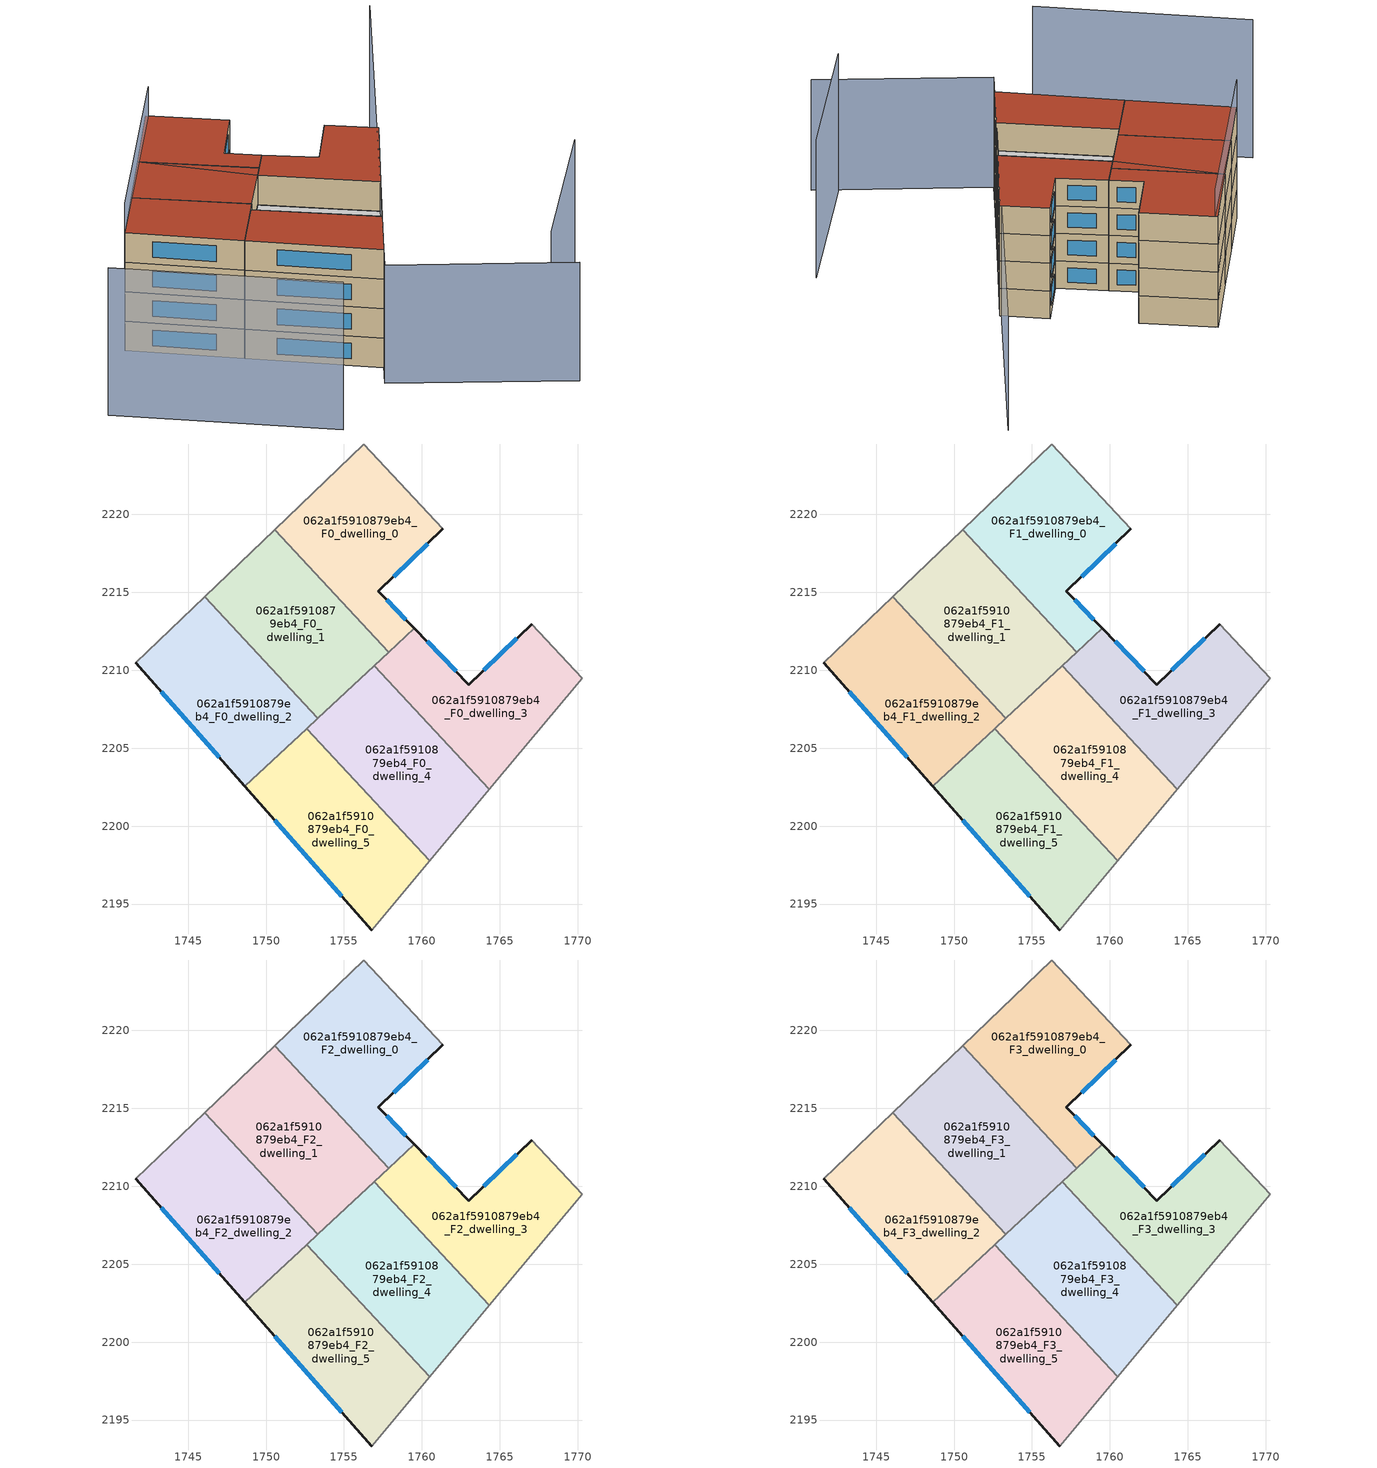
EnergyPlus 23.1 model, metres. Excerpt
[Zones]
062a1f5910879eb4_F0_dwelling_0
 floor ground (EU_floor_Construction): 1756.27,2224.52 1761.35,2219.06 1757.21,2215.08 1759.52,2212.7 1757.87,2211.16 1750.54,2219.02 z0
 wall outside (EU_wall_Construction): 1759.52,2212.7 1757.21,2215.08 1761.35,2219.06 z0:3
 wall adiabatic (EU_wall_Construction): 1761.35,2219.06 1756.27,2224.52 1750.54,2219.02 z0:3
 wall to 062a1f5910879eb4_F0_dwelling_3 (EU_wall_Construction): 1757.87,2211.16 1759.52,2212.7 z0:3
 wall to 062a1f5910879eb4_F0_dwelling_1 (EU_wall_Construction): 1750.54,2219.02 1757.87,2211.16 z0:3
 window (EU_Window_Construction): 1758.18,2216.01 1760.38,2218.13 / 1758.98,2213.25 1757.75,2214.52 z0.7:2.3
062a1f5910879eb4_F0_dwelling_1
 floor ground (EU_floor_Construction): 1750.54,2219.02 1757.87,2211.16 1753.33,2206.92 1746.06,2214.72 z0
 wall adiabatic (EU_wall_Construction): 1750.54,2219.02 1746.06,2214.72 z0:3
 wall to 062a1f5910879eb4_F0_dwelling_2 (EU_wall_Construction): 1746.06,2214.72 1753.33,2206.92 z0:3
 wall to 062a1f5910879eb4_F0_dwelling_4 (EU_wall_Construction): 1753.33,2206.92 1756.94,2210.29 z0:3
 wall to 062a1f5910879eb4_F0_dwelling_3 (EU_wall_Construction): 1756.94,2210.29 1757.87,2211.16 z0:3
062a1f5910879eb4_F0_dwelling_2
 floor ground (EU_floor_Construction): 1746.06,2214.72 1753.33,2206.92 1748.64,2202.55 1741.64,2210.48 z0
 wall outside (EU_wall_Construction): 1741.64,2210.48 1748.64,2202.55 z0:3
 wall adiabatic (EU_wall_Construction): 1746.06,2214.72 1741.64,2210.48 z0:3
 wall to 062a1f5910879eb4_F0_dwelling_5 (EU_wall_Construction): 1748.64,2202.55 1752.6,2206.24 z0:3
 wall to 062a1f5910879eb4_F0_dwelling_4 (EU_wall_Construction): 1752.6,2206.24 1753.33,2206.92 z0:3
 window (EU_Window_Construction): 1743.28,2208.62 1747,2204.41 z0.7:2.3
062a1f5910879eb4_F0_dwelling_3
 floor ground (EU_floor_Construction): 1767.05,2212.96 1770.29,2209.48 1764.33,2202.36 1756.94,2210.29 1759.52,2212.7 1763.02,2209.08 z0
 wall outside (EU_wall_Construction): 1767.05,2212.96 1763.02,2209.08 1759.52,2212.7 z0:3
 wall adiabatic (EU_wall_Construction): 1764.33,2202.36 1770.29,2209.48 1767.05,2212.96 z0:3
 wall to 062a1f5910879eb4_F0_dwelling_4 (EU_wall_Construction): 1756.94,2210.29 1764.33,2202.36 z0:3
 window (EU_Window_Construction): 1762.2,2209.93 1760.34,2211.85 / 1766.1,2212.05 1763.96,2209.99 z0.7:2.3
062a1f5910879eb4_F0_dwelling_4
 floor ground (EU_floor_Construction): 1756.94,2210.29 1764.33,2202.36 1760.49,2197.78 1752.6,2206.24 z0
 wall adiabatic (EU_wall_Construction): 1760.49,2197.78 1764.33,2202.36 z0:3
 wall to 062a1f5910879eb4_F0_dwelling_5 (EU_wall_Construction): 1752.6,2206.24 1760.49,2197.78 z0:3
062a1f5910879eb4_F0_dwelling_5
 floor ground (EU_floor_Construction): 1752.6,2206.24 1760.49,2197.78 1756.78,2193.33 1748.64,2202.55 z0
 wall outside (EU_wall_Construction): 1748.64,2202.55 1756.78,2193.33 z0:3
 wall adiabatic (EU_wall_Construction): 1756.78,2193.33 1760.49,2197.78 z0:3
 window (EU_Window_Construction): 1750.55,2200.39 1754.87,2195.5 z0.7:2.3
062a1f5910879eb4_F1_dwelling_0
 floor to 062a1f5910879eb4_F0_dwelling_0 (EU_floor_Construction): 1756.27,2224.52 1761.35,2219.06 1757.21,2215.08 1759.52,2212.7 1757.87,2211.16 1750.54,2219.02 z3
 wall outside (EU_wall_Construction): 1759.52,2212.7 1757.21,2215.08 1761.35,2219.06 z3:6
 wall adiabatic (EU_wall_Construction): 1761.35,2219.06 1756.27,2224.52 1750.54,2219.02 z3:6
 wall to 062a1f5910879eb4_F1_dwelling_3 (EU_wall_Construction): 1757.87,2211.16 1759.52,2212.7 z3:6
 wall to 062a1f5910879eb4_F1_dwelling_1 (EU_wall_Construction): 1750.54,2219.02 1757.87,2211.16 z3:6
 window (EU_Window_Construction): 1758.18,2216.01 1760.38,2218.13 / 1758.98,2213.25 1757.75,2214.52 z3.7:5.3
062a1f5910879eb4_F1_dwelling_1
 floor to 062a1f5910879eb4_F0_dwelling_1 (EU_floor_Construction): 1750.54,2219.02 1756.94,2210.29 1753.33,2206.92 1746.06,2214.72 z3; 1750.54,2219.02 1757.87,2211.16 1756.94,2210.29 z3
 wall adiabatic (EU_wall_Construction): 1750.54,2219.02 1746.06,2214.72 z3:6
 wall to 062a1f5910879eb4_F1_dwelling_2 (EU_wall_Construction): 1746.06,2214.72 1753.33,2206.92 z3:6
 wall to 062a1f5910879eb4_F1_dwelling_4 (EU_wall_Construction): 1753.33,2206.92 1756.94,2210.29 z3:6
 wall to 062a1f5910879eb4_F1_dwelling_3 (EU_wall_Construction): 1756.94,2210.29 1757.87,2211.16 z3:6
062a1f5910879eb4_F1_dwelling_2
 floor to 062a1f5910879eb4_F0_dwelling_2 (EU_floor_Construction): 1746.06,2214.72 1753.33,2206.92 1748.64,2202.55 1741.64,2210.48 z3
 wall outside (EU_wall_Construction): 1741.64,2210.48 1748.64,2202.55 z3:6
 wall adiabatic (EU_wall_Construction): 1746.06,2214.72 1741.64,2210.48 z3:6
 wall to 062a1f5910879eb4_F1_dwelling_5 (EU_wall_Construction): 1748.64,2202.55 1752.6,2206.24 z3:6
 wall to 062a1f5910879eb4_F1_dwelling_4 (EU_wall_Construction): 1752.6,2206.24 1753.33,2206.92 z3:6
 window (EU_Window_Construction): 1743.28,2208.62 1747,2204.41 z3.7:5.3
062a1f5910879eb4_F1_dwelling_3
 floor to 062a1f5910879eb4_F0_dwelling_3 (EU_floor_Construction): 1767.05,2212.96 1770.29,2209.48 1764.33,2202.36 1756.94,2210.29 1759.52,2212.7 1763.02,2209.08 z3
 wall outside (EU_wall_Construction): 1767.05,2212.96 1763.02,2209.08 1759.52,2212.7 z3:6
 wall adiabatic (EU_wall_Construction): 1764.33,2202.36 1770.29,2209.48 1767.05,2212.96 z3:6
 wall to 062a1f5910879eb4_F1_dwelling_4 (EU_wall_Construction): 1756.94,2210.29 1764.33,2202.36 z3:6
 window (EU_Window_Construction): 1762.2,2209.93 1760.34,2211.85 / 1766.1,2212.05 1763.96,2209.99 z3.7:5.3
062a1f5910879eb4_F1_dwelling_4
 floor to 062a1f5910879eb4_F0_dwelling_4 (EU_floor_Construction): 1756.94,2210.29 1764.33,2202.36 1760.49,2197.78 1752.6,2206.24 z3
 wall adiabatic (EU_wall_Construction): 1760.49,2197.78 1764.33,2202.36 z3:6
 wall to 062a1f5910879eb4_F1_dwelling_5 (EU_wall_Construction): 1752.6,2206.24 1760.49,2197.78 z3:6
062a1f5910879eb4_F1_dwelling_5
 floor to 062a1f5910879eb4_F0_dwelling_5 (EU_floor_Construction): 1752.6,2206.24 1760.49,2197.78 1756.78,2193.33 1748.64,2202.55 z3
 wall outside (EU_wall_Construction): 1748.64,2202.55 1756.78,2193.33 z3:6
 wall adiabatic (EU_wall_Construction): 1756.78,2193.33 1760.49,2197.78 z3:6
 window (EU_Window_Construction): 1750.55,2200.39 1754.87,2195.5 z3.7:5.3
062a1f5910879eb4_F2_dwelling_0
 floor to 062a1f5910879eb4_F1_dwelling_0 (EU_floor_Construction): 1756.27,2224.52 1761.35,2219.06 1757.21,2215.08 1759.52,2212.7 1757.87,2211.16 1750.54,2219.02 z6
 wall outside (EU_wall_Construction): 1759.52,2212.7 1757.21,2215.08 1761.35,2219.06 z6:9
 wall adiabatic (EU_wall_Construction): 1761.35,2219.06 1756.27,2224.52 1750.54,2219.02 z6:9
 wall to 062a1f5910879eb4_F2_dwelling_3 (EU_wall_Construction): 1757.87,2211.16 1759.52,2212.7 z6:9
 wall to 062a1f5910879eb4_F2_dwelling_1 (EU_wall_Construction): 1750.54,2219.02 1757.87,2211.16 z6:9
 window (EU_Window_Construction): 1758.18,2216.01 1760.38,2218.13 / 1758.98,2213.25 1757.75,2214.52 z6.7:8.3
062a1f5910879eb4_F2_dwelling_1
 floor to 062a1f5910879eb4_F1_dwelling_1 (EU_floor_Construction): 1750.54,2219.02 1756.94,2210.29 1753.33,2206.92 1746.06,2214.72 z6; 1750.54,2219.02 1757.87,2211.16 1756.94,2210.29 z6
 wall adiabatic (EU_wall_Construction): 1750.54,2219.02 1746.06,2214.72 z6:9
 wall to 062a1f5910879eb4_F2_dwelling_2 (EU_wall_Construction): 1746.06,2214.72 1753.33,2206.92 z6:9
 wall to 062a1f5910879eb4_F2_dwelling_4 (EU_wall_Construction): 1753.33,2206.92 1756.94,2210.29 z6:9
 wall to 062a1f5910879eb4_F2_dwelling_3 (EU_wall_Construction): 1756.94,2210.29 1757.87,2211.16 z6:9
062a1f5910879eb4_F2_dwelling_2
 floor to 062a1f5910879eb4_F1_dwelling_2 (EU_floor_Construction): 1746.06,2214.72 1753.33,2206.92 1748.64,2202.55 1741.64,2210.48 z6
 wall outside (EU_wall_Construction): 1741.64,2210.48 1748.64,2202.55 z6:9
 wall adiabatic (EU_wall_Construction): 1746.06,2214.72 1741.64,2210.48 z6:9
 wall to 062a1f5910879eb4_F2_dwelling_5 (EU_wall_Construction): 1748.64,2202.55 1752.6,2206.24 z6:9
 wall to 062a1f5910879eb4_F2_dwelling_4 (EU_wall_Construction): 1752.6,2206.24 1753.33,2206.92 z6:9
 window (EU_Window_Construction): 1743.28,2208.62 1747,2204.41 z6.7:8.3
062a1f5910879eb4_F2_dwelling_3
 floor to 062a1f5910879eb4_F1_dwelling_3 (EU_floor_Construction): 1767.05,2212.96 1770.29,2209.48 1764.33,2202.36 1756.94,2210.29 1759.52,2212.7 1763.02,2209.08 z6
 wall outside (EU_wall_Construction): 1767.05,2212.96 1763.02,2209.08 1759.52,2212.7 z6:9
 wall adiabatic (EU_wall_Construction): 1764.33,2202.36 1770.29,2209.48 1767.05,2212.96 z6:9
 wall to 062a1f5910879eb4_F2_dwelling_4 (EU_wall_Construction): 1756.94,2210.29 1764.33,2202.36 z6:9
 window (EU_Window_Construction): 1762.2,2209.93 1760.34,2211.85 / 1766.1,2212.05 1763.96,2209.99 z6.7:8.3
062a1f5910879eb4_F2_dwelling_4
 floor to 062a1f5910879eb4_F1_dwelling_4 (EU_floor_Construction): 1756.94,2210.29 1764.33,2202.36 1760.49,2197.78 1752.6,2206.24 z6
 wall adiabatic (EU_wall_Construction): 1760.49,2197.78 1764.33,2202.36 z6:9
 wall to 062a1f5910879eb4_F2_dwelling_5 (EU_wall_Construction): 1752.6,2206.24 1760.49,2197.78 z6:9
062a1f5910879eb4_F2_dwelling_5
 floor to 062a1f5910879eb4_F1_dwelling_5 (EU_floor_Construction): 1752.6,2206.24 1760.49,2197.78 1756.78,2193.33 1748.64,2202.55 z6
 wall outside (EU_wall_Construction): 1748.64,2202.55 1756.78,2193.33 z6:9
 wall adiabatic (EU_wall_Construction): 1756.78,2193.33 1760.49,2197.78 z6:9
 window (EU_Window_Construction): 1750.55,2200.39 1754.87,2195.5 z6.7:8.3
062a1f5910879eb4_F3_dwelling_0
 floor to 062a1f5910879eb4_F2_dwelling_0 (EU_floor_Construction): 1756.27,2224.52 1761.35,2219.06 1757.21,2215.08 1759.52,2212.7 1757.87,2211.16 1750.54,2219.02 z9
 wall outside (EU_wall_Construction): 1759.52,2212.7 1757.21,2215.08 1761.35,2219.06 z9:12
 wall adiabatic (EU_wall_Construction): 1761.35,2219.06 1756.27,2224.52 1750.54,2219.02 z9:12
 wall to 062a1f5910879eb4_F3_dwelling_3 (EU_wall_Construction): 1757.87,2211.16 1759.52,2212.7 z9:12
 wall to 062a1f5910879eb4_F3_dwelling_1 (EU_wall_Construction): 1750.54,2219.02 1757.87,2211.16 z9:12
 window (EU_Window_Construction): 1758.18,2216.01 1760.38,2218.13 / 1758.98,2213.25 1757.75,2214.52 z9.7:11.3
 roof outside (EU_roof_Construction): 1759.52,2212.7 1757.21,2215.08 1761.35,2219.06 1756.27,2224.52 1750.54,2219.02 1757.87,2211.16 z12
062a1f5910879eb4_F3_dwelling_1
 floor to 062a1f5910879eb4_F2_dwelling_1 (EU_floor_Construction): 1750.54,2219.02 1756.94,2210.29 1753.33,2206.92 1746.06,2214.72 z9; 1750.54,2219.02 1757.87,2211.16 1756.94,2210.29 z9
 wall adiabatic (EU_wall_Construction): 1750.54,2219.02 1746.06,2214.72 z9:12
 wall to 062a1f5910879eb4_F3_dwelling_2 (EU_wall_Construction): 1746.06,2214.72 1753.33,2206.92 z9:12
 wall to 062a1f5910879eb4_F3_dwelling_4 (EU_wall_Construction): 1753.33,2206.92 1756.94,2210.29 z9:12
 wall to 062a1f5910879eb4_F3_dwelling_3 (EU_wall_Construction): 1756.94,2210.29 1757.87,2211.16 z9:12
 roof outside (EU_roof_Construction): 1757.87,2211.16 1750.54,2219.02 1756.94,2210.29 z12; 1756.94,2210.29 1750.54,2219.02 1746.06,2214.72 1753.33,2206.92 z12
062a1f5910879eb4_F3_dwelling_2
 floor to 062a1f5910879eb4_F2_dwelling_2 (EU_floor_Construction): 1746.06,2214.72 1753.33,2206.92 1748.64,2202.55 1741.64,2210.48 z9
 wall outside (EU_wall_Construction): 1741.64,2210.48 1748.64,2202.55 z9:12
 wall adiabatic (EU_wall_Construction): 1746.06,2214.72 1741.64,2210.48 z9:12
 wall to 062a1f5910879eb4_F3_dwelling_5 (EU_wall_Construction): 1748.64,2202.55 1752.6,2206.24 z9:12
 wall to 062a1f5910879eb4_F3_dwelling_4 (EU_wall_Construction): 1752.6,2206.24 1753.33,2206.92 z9:12
 window (EU_Window_Construction): 1743.28,2208.62 1747,2204.41 z9.7:11.3
 roof outside (EU_roof_Construction): 1753.33,2206.92 1746.06,2214.72 1741.64,2210.48 1748.64,2202.55 z12
062a1f5910879eb4_F3_dwelling_3
 floor to 062a1f5910879eb4_F2_dwelling_3 (EU_floor_Construction): 1767.05,2212.96 1770.29,2209.48 1764.33,2202.36 1756.94,2210.29 1759.52,2212.7 1763.02,2209.08 z9
 wall outside (EU_wall_Construction): 1767.05,2212.96 1763.02,2209.08 1759.52,2212.7 z9:12
 wall adiabatic (EU_wall_Construction): 1764.33,2202.36 1770.29,2209.48 1767.05,2212.96 z9:12
 wall to 062a1f5910879eb4_F3_dwelling_4 (EU_wall_Construction): 1756.94,2210.29 1764.33,2202.36 z9:12
 window (EU_Window_Construction): 1762.2,2209.93 1760.34,2211.85 / 1766.1,2212.05 1763.96,2209.99 z9.7:11.3
 roof outside (EU_roof_Construction): 1764.33,2202.36 1770.29,2209.48 1767.05,2212.96 1763.02,2209.08 1759.52,2212.7 1756.94,2210.29 z12
062a1f5910879eb4_F3_dwelling_4
 floor to 062a1f5910879eb4_F2_dwelling_4 (EU_floor_Construction): 1756.94,2210.29 1764.33,2202.36 1760.49,2197.78 1752.6,2206.24 z9
 wall adiabatic (EU_wall_Construction): 1760.49,2197.78 1764.33,2202.36 z9:12
 wall to 062a1f5910879eb4_F3_dwelling_5 (EU_wall_Construction): 1752.6,2206.24 1760.49,2197.78 z9:12
062a1f5910879eb4_F3_dwelling_5
 floor to 062a1f5910879eb4_F2_dwelling_5 (EU_floor_Construction): 1752.6,2206.24 1760.49,2197.78 1756.78,2193.33 1748.64,2202.55 z9
 wall outside (EU_wall_Construction): 1748.64,2202.55 1756.78,2193.33 z9:12
 wall adiabatic (EU_wall_Construction): 1756.78,2193.33 1760.49,2197.78 z9:12
 window (EU_Window_Construction): 1750.55,2200.39 1754.87,2195.5 z9.7:11.3
 roof outside (EU_roof_Construction): 1756.78,2193.33 1760.49,2197.78 1752.6,2206.24 1748.64,2202.55 z12
shading: 1766.56,2182.25 1778.54,2192.84 / 1733.23,2203.11 1747.07,2187.61 / 1756.47,2224.31 1741.64,2210.48 z0:15; 1768.28,2180.39 1755.07,2191.27 / 1755.07,2191.27 1783.56,2225.84 z0:12
[Building]
EU S2 Campaign: North Axis=0; Terrain=City; Solar Distribution=FullExterior
[Site:Location]
Budapest.Ferenc.Liszt.Intl.AP: Latitude=47.437; Longitude=19.256; Time Zone=1; Elevation=185
[SizingPeriod:WeatherFileDays]
AnnualSizingPeriod: Begin Month=1; Begin Day of Month=1; End Month=12; End Day of Month=31; Day of Week for Start Day=Monday; Use Weather File Daylight Saving Period=No; Use Weather File Rain and Snow Indicators=No
[MATERIAL]
EU_InternalMass_Material: Roughness=MediumRough; Thickness=0.1; Conductivity=1; Density=1800; Specific Heat=900; Thermal Absorptance=0.9; Solar Absorptance=0.7; Visible Absorptance=0.7
[MATERIAL:NOMASS] Roughness=MediumRough; Thermal Absorptance=0.9; Solar Absorptance=0.7; Visible Absorptance=0.7
Name | Thermal Resistance
EU_wall_NoMass | 0.832559
EU_roof_NoMass | 1.39638
EU_floor_NoMass | 0.872794
[WINDOWMATERIAL:SIMPLEGLAZINGSYSTEM]
EU_Window_SimpleGlazing: UFactor=2.79869; Solar Heat Gain Coefficient=0.75; Visible Transmittance=0.75
[CONSTRUCTION]
EU_wall_Construction: EU_wall_NoMass
EU_roof_Construction: EU_roof_NoMass
EU_floor_Construction: EU_floor_NoMass
EU_Window_Construction: EU_Window_SimpleGlazing
EU_InternalMass_Construction: EU_InternalMass_Material
[ZONE] Type=1; Multiplier=1; Ceiling Height=autocalculate; Floor Area=autocalculate; Part of Total Floor Area=Yes
Name | Volume
062a1f5910879eb4_F0_dwelling_0; 062a1f5910879eb4_F1_dwelling_0; 062a1f5910879eb4_F2_dwelling_0; 062a1f5910879eb4_F3_dwelling_0; 062a1f5910879eb4_F0_dwelling_4; 062a1f5910879eb4_F1_dwelling_4; 062a1f5910879eb4_F2_dwelling_4; 062a1f5910879eb4_F3_dwelling_4 | 199.56
062a1f5910879eb4_F0_dwelling_1; 062a1f5910879eb4_F1_dwelling_1; 062a1f5910879eb4_F2_dwelling_1; 062a1f5910879eb4_F3_dwelling_1 | 199.563
062a1f5910879eb4_F0_dwelling_2 | 199.554
062a1f5910879eb4_F1_dwelling_2; 062a1f5910879eb4_F2_dwelling_2; 062a1f5910879eb4_F3_dwelling_2 | 199.553
062a1f5910879eb4_F0_dwelling_3; 062a1f5910879eb4_F1_dwelling_3; 062a1f5910879eb4_F2_dwelling_3; 062a1f5910879eb4_F3_dwelling_3 | 199.571
062a1f5910879eb4_F0_dwelling_5; 062a1f5910879eb4_F1_dwelling_5; 062a1f5910879eb4_F2_dwelling_5; 062a1f5910879eb4_F3_dwelling_5 | 199.559
[INTERNALMASS] Construction=EU_InternalMass_Construction
Name | Zone or ZoneList | Surface Area
062a1f5910879eb4_F0_dwelling_0_EU_InternalMass | 062a1f5910879eb4_F0_dwelling_0 | 66.5205
062a1f5910879eb4_F0_dwelling_1_EU_InternalMass | 062a1f5910879eb4_F0_dwelling_1 | 66.5221
062a1f5910879eb4_F0_dwelling_2_EU_InternalMass | 062a1f5910879eb4_F0_dwelling_2 | 66.5179
062a1f5910879eb4_F0_dwelling_3_EU_InternalMass | 062a1f5910879eb4_F0_dwelling_3 | 66.5247
062a1f5910879eb4_F0_dwelling_4_EU_InternalMass | 062a1f5910879eb4_F0_dwelling_4 | 66.5215
062a1f5910879eb4_F0_dwelling_5_EU_InternalMass | 062a1f5910879eb4_F0_dwelling_5 | 66.5194
062a1f5910879eb4_F1_dwelling_0_EU_InternalMass | 062a1f5910879eb4_F1_dwelling_0 | 66.5205
062a1f5910879eb4_F1_dwelling_1_EU_InternalMass | 062a1f5910879eb4_F1_dwelling_1 | 66.5221
062a1f5910879eb4_F1_dwelling_2_EU_InternalMass | 062a1f5910879eb4_F1_dwelling_2 | 66.5179
062a1f5910879eb4_F1_dwelling_3_EU_InternalMass | 062a1f5910879eb4_F1_dwelling_3 | 66.5247
062a1f5910879eb4_F1_dwelling_4_EU_InternalMass | 062a1f5910879eb4_F1_dwelling_4 | 66.5215
062a1f5910879eb4_F1_dwelling_5_EU_InternalMass | 062a1f5910879eb4_F1_dwelling_5 | 66.5194
062a1f5910879eb4_F2_dwelling_0_EU_InternalMass | 062a1f5910879eb4_F2_dwelling_0 | 66.5205
062a1f5910879eb4_F2_dwelling_1_EU_InternalMass | 062a1f5910879eb4_F2_dwelling_1 | 66.5221
062a1f5910879eb4_F2_dwelling_2_EU_InternalMass | 062a1f5910879eb4_F2_dwelling_2 | 66.5179
062a1f5910879eb4_F2_dwelling_3_EU_InternalMass | 062a1f5910879eb4_F2_dwelling_3 | 66.5247
062a1f5910879eb4_F2_dwelling_4_EU_InternalMass | 062a1f5910879eb4_F2_dwelling_4 | 66.5215
062a1f5910879eb4_F2_dwelling_5_EU_InternalMass | 062a1f5910879eb4_F2_dwelling_5 | 66.5194
062a1f5910879eb4_F3_dwelling_0_EU_InternalMass | 062a1f5910879eb4_F3_dwelling_0 | 66.5205
062a1f5910879eb4_F3_dwelling_1_EU_InternalMass | 062a1f5910879eb4_F3_dwelling_1 | 66.5221
062a1f5910879eb4_F3_dwelling_2_EU_InternalMass | 062a1f5910879eb4_F3_dwelling_2 | 66.5179
062a1f5910879eb4_F3_dwelling_3_EU_InternalMass | 062a1f5910879eb4_F3_dwelling_3 | 66.5247
062a1f5910879eb4_F3_dwelling_4_EU_InternalMass | 062a1f5910879eb4_F3_dwelling_4 | 66.5215
062a1f5910879eb4_F3_dwelling_5_EU_InternalMass | 062a1f5910879eb4_F3_dwelling_5 | 66.5194
[OTHEREQUIPMENT] Fuel Type=Electricity; Design Level Calculation Method=Watts/Area; Power per Zone Floor Area=1; Fraction Latent=0; Fraction Radiant=0; Fraction Lost=0; Carbon Dioxide Generation Rate=0; EndUse Subcategory=EU_Step8_InternalGains
Name | Zone or ZoneList or Space or SpaceList | Schedule
EU_Step8_InternalGain_062a1f5910879eb4_F0_dwelling_0_f000 | 062a1f5910879eb4_F0_dwelling_0 | EU_Step8_GainSchedule_062a1f5910879eb4_F0_dwelling_0_f000
EU_Step8_InternalGain_062a1f5910879eb4_F0_dwelling_1_f000 | 062a1f5910879eb4_F0_dwelling_1 | EU_Step8_GainSchedule_062a1f5910879eb4_F0_dwelling_1_f000
EU_Step8_InternalGain_062a1f5910879eb4_F0_dwelling_2_f000 | 062a1f5910879eb4_F0_dwelling_2 | EU_Step8_GainSchedule_062a1f5910879eb4_F0_dwelling_2_f000
EU_Step8_InternalGain_062a1f5910879eb4_F0_dwelling_3_f000 | 062a1f5910879eb4_F0_dwelling_3 | EU_Step8_GainSchedule_062a1f5910879eb4_F0_dwelling_3_f000
EU_Step8_InternalGain_062a1f5910879eb4_F0_dwelling_4_f000 | 062a1f5910879eb4_F0_dwelling_4 | EU_Step8_GainSchedule_062a1f5910879eb4_F0_dwelling_4_f000
EU_Step8_InternalGain_062a1f5910879eb4_F0_dwelling_5_f000 | 062a1f5910879eb4_F0_dwelling_5 | EU_Step8_GainSchedule_062a1f5910879eb4_F0_dwelling_5_f000
EU_Step8_InternalGain_062a1f5910879eb4_F1_dwelling_0_f000 | 062a1f5910879eb4_F1_dwelling_0 | EU_Step8_GainSchedule_062a1f5910879eb4_F1_dwelling_0_f000
EU_Step8_InternalGain_062a1f5910879eb4_F1_dwelling_1_f000 | 062a1f5910879eb4_F1_dwelling_1 | EU_Step8_GainSchedule_062a1f5910879eb4_F1_dwelling_1_f000
EU_Step8_InternalGain_062a1f5910879eb4_F1_dwelling_2_f000 | 062a1f5910879eb4_F1_dwelling_2 | EU_Step8_GainSchedule_062a1f5910879eb4_F1_dwelling_2_f000
EU_Step8_InternalGain_062a1f5910879eb4_F1_dwelling_3_f000 | 062a1f5910879eb4_F1_dwelling_3 | EU_Step8_GainSchedule_062a1f5910879eb4_F1_dwelling_3_f000
EU_Step8_InternalGain_062a1f5910879eb4_F1_dwelling_4_f000 | 062a1f5910879eb4_F1_dwelling_4 | EU_Step8_GainSchedule_062a1f5910879eb4_F1_dwelling_4_f000
EU_Step8_InternalGain_062a1f5910879eb4_F1_dwelling_5_f000 | 062a1f5910879eb4_F1_dwelling_5 | EU_Step8_GainSchedule_062a1f5910879eb4_F1_dwelling_5_f000
EU_Step8_InternalGain_062a1f5910879eb4_F2_dwelling_0_f000 | 062a1f5910879eb4_F2_dwelling_0 | EU_Step8_GainSchedule_062a1f5910879eb4_F2_dwelling_0_f000
EU_Step8_InternalGain_062a1f5910879eb4_F2_dwelling_1_f000 | 062a1f5910879eb4_F2_dwelling_1 | EU_Step8_GainSchedule_062a1f5910879eb4_F2_dwelling_1_f000
EU_Step8_InternalGain_062a1f5910879eb4_F2_dwelling_2_f000 | 062a1f5910879eb4_F2_dwelling_2 | EU_Step8_GainSchedule_062a1f5910879eb4_F2_dwelling_2_f000
EU_Step8_InternalGain_062a1f5910879eb4_F2_dwelling_3_f000 | 062a1f5910879eb4_F2_dwelling_3 | EU_Step8_GainSchedule_062a1f5910879eb4_F2_dwelling_3_f000
EU_Step8_InternalGain_062a1f5910879eb4_F2_dwelling_4_f000 | 062a1f5910879eb4_F2_dwelling_4 | EU_Step8_GainSchedule_062a1f5910879eb4_F2_dwelling_4_f000
EU_Step8_InternalGain_062a1f5910879eb4_F2_dwelling_5_f000 | 062a1f5910879eb4_F2_dwelling_5 | EU_Step8_GainSchedule_062a1f5910879eb4_F2_dwelling_5_f000
EU_Step8_InternalGain_062a1f5910879eb4_F3_dwelling_0_f000 | 062a1f5910879eb4_F3_dwelling_0 | EU_Step8_GainSchedule_062a1f5910879eb4_F3_dwelling_0_f000
EU_Step8_InternalGain_062a1f5910879eb4_F3_dwelling_1_f000 | 062a1f5910879eb4_F3_dwelling_1 | EU_Step8_GainSchedule_062a1f5910879eb4_F3_dwelling_1_f000
EU_Step8_InternalGain_062a1f5910879eb4_F3_dwelling_2_f000 | 062a1f5910879eb4_F3_dwelling_2 | EU_Step8_GainSchedule_062a1f5910879eb4_F3_dwelling_2_f000
EU_Step8_InternalGain_062a1f5910879eb4_F3_dwelling_3_f000 | 062a1f5910879eb4_F3_dwelling_3 | EU_Step8_GainSchedule_062a1f5910879eb4_F3_dwelling_3_f000
EU_Step8_InternalGain_062a1f5910879eb4_F3_dwelling_4_f000 | 062a1f5910879eb4_F3_dwelling_4 | EU_Step8_GainSchedule_062a1f5910879eb4_F3_dwelling_4_f000
EU_Step8_InternalGain_062a1f5910879eb4_F3_dwelling_5_f000 | 062a1f5910879eb4_F3_dwelling_5 | EU_Step8_GainSchedule_062a1f5910879eb4_F3_dwelling_5_f000
[ZONEVENTILATION:DESIGNFLOWRATE] Schedule=EU_AlwaysOn; Design Flow Rate Calculation Method=AirChanges/Hour; Air Changes per Hour=0.475469; Ventilation Type=Natural; Fan Pressure Rise=0; Fan Total Efficiency=1; Constant Term Coefficient=1; Temperature Term Coefficient=0; Velocity Term Coefficient=0; Velocity Squared Term Coefficient=0; Minimum Indoor Temperature=-100; Maximum Indoor Temperature=100; Delta Temperature=-100; Minimum Outdoor Temperature=-100; Maximum Outdoor Temperature=100; Maximum Wind Speed=40
Name | Zone or ZoneList or Space or SpaceList
EU_ConstantAir_062a1f5910879eb4_F0_dwelling_0 | 062a1f5910879eb4_F0_dwelling_0
EU_ConstantAir_062a1f5910879eb4_F0_dwelling_1 | 062a1f5910879eb4_F0_dwelling_1
EU_ConstantAir_062a1f5910879eb4_F0_dwelling_2 | 062a1f5910879eb4_F0_dwelling_2
EU_ConstantAir_062a1f5910879eb4_F0_dwelling_3 | 062a1f5910879eb4_F0_dwelling_3
EU_ConstantAir_062a1f5910879eb4_F0_dwelling_4 | 062a1f5910879eb4_F0_dwelling_4
EU_ConstantAir_062a1f5910879eb4_F0_dwelling_5 | 062a1f5910879eb4_F0_dwelling_5
EU_ConstantAir_062a1f5910879eb4_F1_dwelling_0 | 062a1f5910879eb4_F1_dwelling_0
EU_ConstantAir_062a1f5910879eb4_F1_dwelling_1 | 062a1f5910879eb4_F1_dwelling_1
EU_ConstantAir_062a1f5910879eb4_F1_dwelling_2 | 062a1f5910879eb4_F1_dwelling_2
EU_ConstantAir_062a1f5910879eb4_F1_dwelling_3 | 062a1f5910879eb4_F1_dwelling_3
EU_ConstantAir_062a1f5910879eb4_F1_dwelling_4 | 062a1f5910879eb4_F1_dwelling_4
EU_ConstantAir_062a1f5910879eb4_F1_dwelling_5 | 062a1f5910879eb4_F1_dwelling_5
EU_ConstantAir_062a1f5910879eb4_F2_dwelling_0 | 062a1f5910879eb4_F2_dwelling_0
EU_ConstantAir_062a1f5910879eb4_F2_dwelling_1 | 062a1f5910879eb4_F2_dwelling_1
EU_ConstantAir_062a1f5910879eb4_F2_dwelling_2 | 062a1f5910879eb4_F2_dwelling_2
EU_ConstantAir_062a1f5910879eb4_F2_dwelling_3 | 062a1f5910879eb4_F2_dwelling_3
EU_ConstantAir_062a1f5910879eb4_F2_dwelling_4 | 062a1f5910879eb4_F2_dwelling_4
EU_ConstantAir_062a1f5910879eb4_F2_dwelling_5 | 062a1f5910879eb4_F2_dwelling_5
EU_ConstantAir_062a1f5910879eb4_F3_dwelling_0 | 062a1f5910879eb4_F3_dwelling_0
EU_ConstantAir_062a1f5910879eb4_F3_dwelling_1 | 062a1f5910879eb4_F3_dwelling_1
EU_ConstantAir_062a1f5910879eb4_F3_dwelling_2 | 062a1f5910879eb4_F3_dwelling_2
EU_ConstantAir_062a1f5910879eb4_F3_dwelling_3 | 062a1f5910879eb4_F3_dwelling_3
EU_ConstantAir_062a1f5910879eb4_F3_dwelling_4 | 062a1f5910879eb4_F3_dwelling_4
EU_ConstantAir_062a1f5910879eb4_F3_dwelling_5 | 062a1f5910879eb4_F3_dwelling_5
[HVACTEMPLATE:THERMOSTAT] Constant Heating Setpoint=20; Constant Cooling Setpoint=50
EU_HeatOnly_062a1f5910879eb4_F0_dwelling_0; EU_HeatOnly_062a1f5910879eb4_F0_dwelling_1; EU_HeatOnly_062a1f5910879eb4_F0_dwelling_2; EU_HeatOnly_062a1f5910879eb4_F0_dwelling_3; EU_HeatOnly_062a1f5910879eb4_F0_dwelling_4; EU_HeatOnly_062a1f5910879eb4_F0_dwelling_5; EU_HeatOnly_062a1f5910879eb4_F1_dwelling_0; EU_HeatOnly_062a1f5910879eb4_F1_dwelling_1; EU_HeatOnly_062a1f5910879eb4_F1_dwelling_2; EU_HeatOnly_062a1f5910879eb4_F1_dwelling_3; EU_HeatOnly_062a1f5910879eb4_F1_dwelling_4; EU_HeatOnly_062a1f5910879eb4_F1_dwelling_5; EU_HeatOnly_062a1f5910879eb4_F2_dwelling_0; EU_HeatOnly_062a1f5910879eb4_F2_dwelling_1; EU_HeatOnly_062a1f5910879eb4_F2_dwelling_2; EU_HeatOnly_062a1f5910879eb4_F2_dwelling_3; EU_HeatOnly_062a1f5910879eb4_F2_dwelling_4; EU_HeatOnly_062a1f5910879eb4_F2_dwelling_5; EU_HeatOnly_062a1f5910879eb4_F3_dwelling_0; EU_HeatOnly_062a1f5910879eb4_F3_dwelling_1; EU_HeatOnly_062a1f5910879eb4_F3_dwelling_2; EU_HeatOnly_062a1f5910879eb4_F3_dwelling_3; EU_HeatOnly_062a1f5910879eb4_F3_dwelling_4; EU_HeatOnly_062a1f5910879eb4_F3_dwelling_5
[HVACTEMPLATE:ZONE:IDEALLOADSAIRSYSTEM] System Availability Schedule=EU_AlwaysOn; Maximum Heating Supply Air Temperature=50; Minimum Cooling Supply Air Temperature=13; Maximum Heating Supply Air Humidity Ratio=0.0156; Minimum Cooling Supply Air Humidity Ratio=0.0077; Heating Limit=NoLimit; Cooling Limit=NoLimit; Heating Availability Schedule=EU_AlwaysOn; Cooling Availability Schedule=EU_CoolingOff; Dehumidification Control Type=ConstantSensibleHeatRatio; Cooling Sensible Heat Ratio=0.7; Dehumidification Setpoint=60; Humidification Control Type=None; Humidification Setpoint=30; Outdoor Air Method=None; Outdoor Air Flow Rate per Person=0.00944; Outdoor Air Flow Rate per Zone Floor Area=0; Outdoor Air Flow Rate per Zone=0; Demand Controlled Ventilation Type=None; Outdoor Air Economizer Type=NoEconomizer; Heat Recovery Type=None; Sensible Heat Recovery Effectiveness=0.7; Latent Heat Recovery Effectiveness=0.65
Name | Template Thermostat
062a1f5910879eb4_F0_dwelling_0 | EU_HeatOnly_062a1f5910879eb4_F0_dwelling_0
062a1f5910879eb4_F0_dwelling_1 | EU_HeatOnly_062a1f5910879eb4_F0_dwelling_1
062a1f5910879eb4_F0_dwelling_2 | EU_HeatOnly_062a1f5910879eb4_F0_dwelling_2
062a1f5910879eb4_F0_dwelling_3 | EU_HeatOnly_062a1f5910879eb4_F0_dwelling_3
062a1f5910879eb4_F0_dwelling_4 | EU_HeatOnly_062a1f5910879eb4_F0_dwelling_4
062a1f5910879eb4_F0_dwelling_5 | EU_HeatOnly_062a1f5910879eb4_F0_dwelling_5
062a1f5910879eb4_F1_dwelling_0 | EU_HeatOnly_062a1f5910879eb4_F1_dwelling_0
062a1f5910879eb4_F1_dwelling_1 | EU_HeatOnly_062a1f5910879eb4_F1_dwelling_1
062a1f5910879eb4_F1_dwelling_2 | EU_HeatOnly_062a1f5910879eb4_F1_dwelling_2
062a1f5910879eb4_F1_dwelling_3 | EU_HeatOnly_062a1f5910879eb4_F1_dwelling_3
062a1f5910879eb4_F1_dwelling_4 | EU_HeatOnly_062a1f5910879eb4_F1_dwelling_4
062a1f5910879eb4_F1_dwelling_5 | EU_HeatOnly_062a1f5910879eb4_F1_dwelling_5
062a1f5910879eb4_F2_dwelling_0 | EU_HeatOnly_062a1f5910879eb4_F2_dwelling_0
062a1f5910879eb4_F2_dwelling_1 | EU_HeatOnly_062a1f5910879eb4_F2_dwelling_1
062a1f5910879eb4_F2_dwelling_2 | EU_HeatOnly_062a1f5910879eb4_F2_dwelling_2
062a1f5910879eb4_F2_dwelling_3 | EU_HeatOnly_062a1f5910879eb4_F2_dwelling_3
062a1f5910879eb4_F2_dwelling_4 | EU_HeatOnly_062a1f5910879eb4_F2_dwelling_4
062a1f5910879eb4_F2_dwelling_5 | EU_HeatOnly_062a1f5910879eb4_F2_dwelling_5
062a1f5910879eb4_F3_dwelling_0 | EU_HeatOnly_062a1f5910879eb4_F3_dwelling_0
062a1f5910879eb4_F3_dwelling_1 | EU_HeatOnly_062a1f5910879eb4_F3_dwelling_1
062a1f5910879eb4_F3_dwelling_2 | EU_HeatOnly_062a1f5910879eb4_F3_dwelling_2
062a1f5910879eb4_F3_dwelling_3 | EU_HeatOnly_062a1f5910879eb4_F3_dwelling_3
062a1f5910879eb4_F3_dwelling_4 | EU_HeatOnly_062a1f5910879eb4_F3_dwelling_4
062a1f5910879eb4_F3_dwelling_5 | EU_HeatOnly_062a1f5910879eb4_F3_dwelling_5
[SIZING:ZONE] Zone Cooling Design Supply Air Temperature Input Method=SupplyAirTemperature; Zone Cooling Design Supply Air Temperature=13; Zone Heating Design Supply Air Temperature Input Method=SupplyAirTemperature; Zone Heating Design Supply Air Temperature=50; Zone Cooling Design Supply Air Humidity Ratio=0.008; Zone Heating Design Supply Air Humidity Ratio=0.008; Cooling Design Air Flow Method=DesignDay; Cooling Design Air Flow Rate=0; Cooling Minimum Air Flow per Zone Floor Area=0.000762; Cooling Minimum Air Flow=0; Cooling Minimum Air Flow Fraction=0.2; Heating Design Air Flow Method=DesignDay; Heating Design Air Flow Rate=0; Heating Maximum Air Flow per Zone Floor Area=0.002032; Heating Maximum Air Flow=0.141576; Heating Maximum Air Flow Fraction=0.3; Account for Dedicated Outdoor Air System=No; Dedicated Outdoor Air System Control Strategy=NeutralSupplyAir; Dedicated Outdoor Air Low Setpoint Temperature for Design=autosize; Dedicated Outdoor Air High Setpoint Temperature for Design=autosize; Zone Load Sizing Method=Sensible Load Only No Latent Load; Zone Latent Cooling Design Supply Air Humidity Ratio Input Method=HumidityRatioDifference; Zone Cooling Design Supply Air Humidity Ratio Difference=0.005; Zone Latent Heating Design Supply Air Humidity Ratio Input Method=HumidityRatioDifference; Zone Humidification Design Supply Air Humidity Ratio Difference=0.005
062a1f5910879eb4_F0_dwelling_0; 062a1f5910879eb4_F0_dwelling_1; 062a1f5910879eb4_F0_dwelling_2; 062a1f5910879eb4_F0_dwelling_3; 062a1f5910879eb4_F0_dwelling_4; 062a1f5910879eb4_F0_dwelling_5; 062a1f5910879eb4_F1_dwelling_0; 062a1f5910879eb4_F1_dwelling_1; 062a1f5910879eb4_F1_dwelling_2; 062a1f5910879eb4_F1_dwelling_3; 062a1f5910879eb4_F1_dwelling_4; 062a1f5910879eb4_F1_dwelling_5; 062a1f5910879eb4_F2_dwelling_0; 062a1f5910879eb4_F2_dwelling_1; 062a1f5910879eb4_F2_dwelling_2; 062a1f5910879eb4_F2_dwelling_3; 062a1f5910879eb4_F2_dwelling_4; 062a1f5910879eb4_F2_dwelling_5; 062a1f5910879eb4_F3_dwelling_0; 062a1f5910879eb4_F3_dwelling_1; 062a1f5910879eb4_F3_dwelling_2; 062a1f5910879eb4_F3_dwelling_3; 062a1f5910879eb4_F3_dwelling_4; 062a1f5910879eb4_F3_dwelling_5
[SCHEDULE:CONSTANT]
Name | Hourly Value
EU_AlwaysOn | 1
EU_CoolingOff | 0
[SCHEDULE:FILE] Column Number=1; Rows to Skip at Top=0; Number of Hours of Data=8760; Column Separator=Comma; Interpolate to Timestep=No; Minutes per Item=60; Adjust Schedule for Daylight Savings=Yes
Name | File
EU_Step8_GainSchedule_062a1f5910879eb4_F0_dwelling_0_f000 | ../../schedules/062a1f5910879eb4/062a1f5910879eb4_F0_dwelling_0_f000_gain.csv
EU_Step8_GainSchedule_062a1f5910879eb4_F0_dwelling_1_f000 | ../../schedules/062a1f5910879eb4/062a1f5910879eb4_F0_dwelling_1_f000_gain.csv
EU_Step8_GainSchedule_062a1f5910879eb4_F0_dwelling_2_f000 | ../../schedules/062a1f5910879eb4/062a1f5910879eb4_F0_dwelling_2_f000_gain.csv
EU_Step8_GainSchedule_062a1f5910879eb4_F0_dwelling_3_f000 | ../../schedules/062a1f5910879eb4/062a1f5910879eb4_F0_dwelling_3_f000_gain.csv
EU_Step8_GainSchedule_062a1f5910879eb4_F0_dwelling_4_f000 | ../../schedules/062a1f5910879eb4/062a1f5910879eb4_F0_dwelling_4_f000_gain.csv
EU_Step8_GainSchedule_062a1f5910879eb4_F0_dwelling_5_f000 | ../../schedules/062a1f5910879eb4/062a1f5910879eb4_F0_dwelling_5_f000_gain.csv
EU_Step8_GainSchedule_062a1f5910879eb4_F1_dwelling_0_f000 | ../../schedules/062a1f5910879eb4/062a1f5910879eb4_F1_dwelling_0_f000_gain.csv
EU_Step8_GainSchedule_062a1f5910879eb4_F1_dwelling_1_f000 | ../../schedules/062a1f5910879eb4/062a1f5910879eb4_F1_dwelling_1_f000_gain.csv
EU_Step8_GainSchedule_062a1f5910879eb4_F1_dwelling_2_f000 | ../../schedules/062a1f5910879eb4/062a1f5910879eb4_F1_dwelling_2_f000_gain.csv
EU_Step8_GainSchedule_062a1f5910879eb4_F1_dwelling_3_f000 | ../../schedules/062a1f5910879eb4/062a1f5910879eb4_F1_dwelling_3_f000_gain.csv
EU_Step8_GainSchedule_062a1f5910879eb4_F1_dwelling_4_f000 | ../../schedules/062a1f5910879eb4/062a1f5910879eb4_F1_dwelling_4_f000_gain.csv
EU_Step8_GainSchedule_062a1f5910879eb4_F1_dwelling_5_f000 | ../../schedules/062a1f5910879eb4/062a1f5910879eb4_F1_dwelling_5_f000_gain.csv
EU_Step8_GainSchedule_062a1f5910879eb4_F2_dwelling_0_f000 | ../../schedules/062a1f5910879eb4/062a1f5910879eb4_F2_dwelling_0_f000_gain.csv
EU_Step8_GainSchedule_062a1f5910879eb4_F2_dwelling_1_f000 | ../../schedules/062a1f5910879eb4/062a1f5910879eb4_F2_dwelling_1_f000_gain.csv
EU_Step8_GainSchedule_062a1f5910879eb4_F2_dwelling_2_f000 | ../../schedules/062a1f5910879eb4/062a1f5910879eb4_F2_dwelling_2_f000_gain.csv
EU_Step8_GainSchedule_062a1f5910879eb4_F2_dwelling_3_f000 | ../../schedules/062a1f5910879eb4/062a1f5910879eb4_F2_dwelling_3_f000_gain.csv
EU_Step8_GainSchedule_062a1f5910879eb4_F2_dwelling_4_f000 | ../../schedules/062a1f5910879eb4/062a1f5910879eb4_F2_dwelling_4_f000_gain.csv
EU_Step8_GainSchedule_062a1f5910879eb4_F2_dwelling_5_f000 | ../../schedules/062a1f5910879eb4/062a1f5910879eb4_F2_dwelling_5_f000_gain.csv
EU_Step8_GainSchedule_062a1f5910879eb4_F3_dwelling_0_f000 | ../../schedules/062a1f5910879eb4/062a1f5910879eb4_F3_dwelling_0_f000_gain.csv
EU_Step8_GainSchedule_062a1f5910879eb4_F3_dwelling_1_f000 | ../../schedules/062a1f5910879eb4/062a1f5910879eb4_F3_dwelling_1_f000_gain.csv
EU_Step8_GainSchedule_062a1f5910879eb4_F3_dwelling_2_f000 | ../../schedules/062a1f5910879eb4/062a1f5910879eb4_F3_dwelling_2_f000_gain.csv
EU_Step8_GainSchedule_062a1f5910879eb4_F3_dwelling_3_f000 | ../../schedules/062a1f5910879eb4/062a1f5910879eb4_F3_dwelling_3_f000_gain.csv
EU_Step8_GainSchedule_062a1f5910879eb4_F3_dwelling_4_f000 | ../../schedules/062a1f5910879eb4/062a1f5910879eb4_F3_dwelling_4_f000_gain.csv
EU_Step8_GainSchedule_062a1f5910879eb4_F3_dwelling_5_f000 | ../../schedules/062a1f5910879eb4/062a1f5910879eb4_F3_dwelling_5_f000_gain.csv
